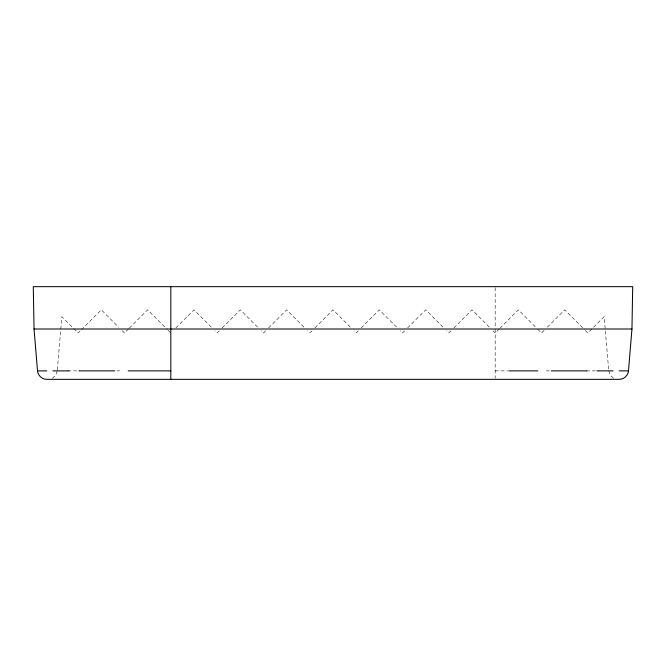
<?xml version="1.0" encoding="UTF-8"?>
<svg xmlns="http://www.w3.org/2000/svg" width="666" height="666" viewBox="0 0 666 666"><rect width="100%" height="100%" fill="white"/><g stroke="black" fill="none" stroke-linecap="round" stroke-linejoin="round"><path stroke-width="0.5" stroke-dasharray="3.33 2.5" d="M57.334 369.855L61.863 316.725L78.138 333L80.636 330.502M57.251 370.879L55.761 375.166L52.423 378.23M81.369 329.77L101.307 309.832L118.665 327.189M128.63 328.854L124.475 333L121.861 330.386M129.321 328.163L147.644 309.832L167.457 329.637M175.882 327.93L193.989 309.832L212.088 327.93M219.33 330.827L217.158 333L214.985 330.827M222.219 327.93L240.326 309.832L258.425 327.93M265.667 330.827L263.495 333L261.322 330.827M268.565 327.93L286.663 309.832L304.762 327.93M312.004 330.827L309.832 333L307.659 330.827M314.901 327.93L333 309.832L351.099 327.93M358.341 330.827L356.168 333L353.996 330.827M361.238 327.93L379.337 309.832L397.435 327.93M404.678 330.827L402.505 333L400.333 330.827M407.575 327.93L425.674 309.832L443.781 327.93M451.015 330.827L448.842 333L446.67 330.827M453.912 327.93L472.011 309.832L490.118 327.93M499.217 328.962L495.179 333L493.015 330.827M499.891 328.296L518.356 309.832L536.679 328.163M544.139 330.386L541.525 333L537.37 328.854M547.335 327.189L564.693 309.832L584.631 329.77M67.607 370.879L79.57 370.879M116.75 370.879L119.763 370.879M495.179 370.879L509.615 370.879M546.237 370.879L549.25 370.879M586.43 370.879L598.393 370.879M613.577 378.23L610.239 375.166L608.749 370.879M585.364 330.502L587.862 333L604.137 316.725L608.666 369.855M168.123 330.311L170.821 333M495.179 287.695L495.179 327.972M495.179 329.004L495.179 378.23"/><path stroke-width="1" d="M631.959 329.004L632.7 286.663L33.3 286.663L34.041 329.004L37.512 370.879C37.895 375.524 42.066 379.362 46.728 379.337L619.272 379.337C623.934 379.362 628.105 375.524 628.488 370.879L631.959 329.004L34.041 329.004M37.512 370.879L46.795 370.879M52.864 370.879L69.064 370.879M79.013 370.879L114.76 370.879M128.188 370.879L170.821 370.879M509.615 370.879L537.812 370.879M551.24 370.879L586.987 370.879M596.936 370.879L613.136 370.879M619.205 370.879L628.488 370.879M170.821 286.663L170.821 379.337"/></g></svg>
